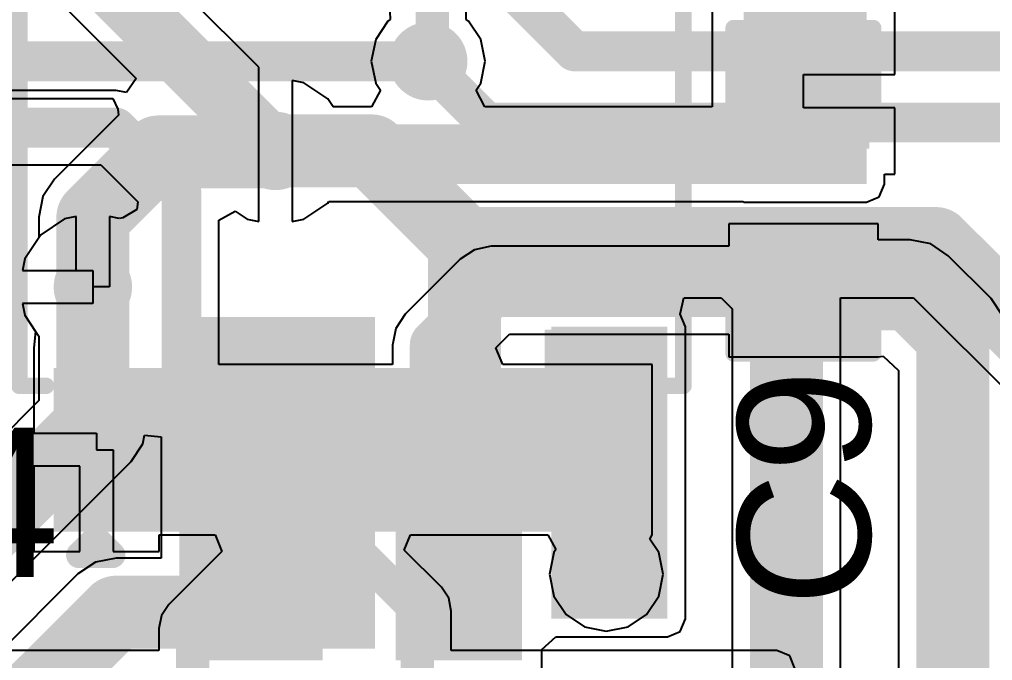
# Model space of a CAD drawing. Header units: millimetres. Extents: x -0.26 to 4.68, y -0.29 to 2.93.
# Drawn here: x 3.5707 to 3.8638, y 0.6274 to 0.8206 of the extents above; entities that cross this region are included whole.
import ezdxf

# ---------------------------------------------------------------- set-up
doc = ezdxf.new("R2010")
doc.units = ezdxf.units.MM
doc.header["$MEASUREMENT"] = 0
for name, color, linetype in [('BottomLayer', 5, 'Continuous'), ('BottomPaste', 16, 'Continuous'), ('BottomSolder', 6, 'Continuous'), ('TopLayer', 1, 'Continuous'), ('TopOverlay', 2, 'Continuous'), ('TopPaste', 8, 'Continuous'), ('TopSolder', 216, 'Continuous'), ('ViaHoleLayer', 16, 'Continuous')]:
    doc.layers.add(name, color=color, linetype=linetype)
doc.styles.add('Arial', font='', dxfattribs={"height": 0.2})
doc.styles.get('Arial').set_extended_font_data('Arial')

# ---------------------------------------------------------------- blocks, each defined once
blk = doc.blocks.new('14_TSSOP_29')
at = {"layer": 'TopLayer'}
for points in [[(-0.12992, 0.08563), (-0.08858, 0.08563), (-0.08858, 0.06791), (-0.12992, 0.06791)], [(0.08858, 0.08563), (0.12992, 0.08563), (0.12992, 0.06791), (0.08858, 0.06791)], [(-0.12992, 0.06004), (-0.08858, 0.06004), (-0.08858, 0.04232), (-0.12992, 0.04232)], [(0.08858, 0.06004), (0.12992, 0.06004), (0.12992, 0.04232), (0.08858, 0.04232)], [(-0.12992, 0.03445), (-0.08858, 0.03445), (-0.08858, 0.01673), (-0.12992, 0.01673)], [(0.08858, 0.03445), (0.12992, 0.03445), (0.12992, 0.01673), (0.08858, 0.01673)], [(-0.12992, 0.00886), (-0.08858, 0.00886), (-0.08858, -0.00886), (-0.12992, -0.00886)], [(0.08858, 0.00886), (0.12992, 0.00886), (0.12992, -0.00886), (0.08858, -0.00886)], [(-0.12992, -0.01673), (-0.08858, -0.01673), (-0.08858, -0.03445), (-0.12992, -0.03445)], [(0.08858, -0.01673), (0.12992, -0.01673), (0.12992, -0.03445), (0.08858, -0.03445)], [(-0.12992, -0.04232), (-0.08858, -0.04232), (-0.08858, -0.06004), (-0.12992, -0.06004)], [(0.08858, -0.04232), (0.12992, -0.04232), (0.12992, -0.06004), (0.08858, -0.06004)], [(-0.12992, -0.06791), (-0.08858, -0.06791), (-0.08858, -0.08563), (-0.12992, -0.08563)], [(0.08858, -0.06791), (0.12992, -0.06791), (0.12992, -0.08563), (0.08858, -0.08563)]]:
    blk.add_hatch(color=1, dxfattribs=at).paths.add_polyline_path(points)
at = {"layer": 'TopOverlay'}
blk.add_hatch(color=2, dxfattribs=at).paths.add_polyline_path([(-0.08402, 0.068), (-0.07302, 0.068), (-0.07302, 0.086), (-0.08402, 0.086)])
at = {"layer": 'TopPaste'}
for points in [[(-0.12992, 0.08563), (-0.08858, 0.08563), (-0.08858, 0.06791), (-0.12992, 0.06791)], [(0.08858, 0.08563), (0.12992, 0.08563), (0.12992, 0.06791), (0.08858, 0.06791)], [(-0.12992, 0.06004), (-0.08858, 0.06004), (-0.08858, 0.04232), (-0.12992, 0.04232)], [(0.08858, 0.06004), (0.12992, 0.06004), (0.12992, 0.04232), (0.08858, 0.04232)], [(-0.12992, 0.03445), (-0.08858, 0.03445), (-0.08858, 0.01673), (-0.12992, 0.01673)], [(0.08858, 0.03445), (0.12992, 0.03445), (0.12992, 0.01673), (0.08858, 0.01673)], [(-0.12992, 0.00886), (-0.08858, 0.00886), (-0.08858, -0.00886), (-0.12992, -0.00886)], [(0.08858, 0.00886), (0.12992, 0.00886), (0.12992, -0.00886), (0.08858, -0.00886)], [(-0.12992, -0.01673), (-0.08858, -0.01673), (-0.08858, -0.03445), (-0.12992, -0.03445)], [(0.08858, -0.01673), (0.12992, -0.01673), (0.12992, -0.03445), (0.08858, -0.03445)], [(-0.12992, -0.04232), (-0.08858, -0.04232), (-0.08858, -0.06004), (-0.12992, -0.06004)], [(0.08858, -0.04232), (0.12992, -0.04232), (0.12992, -0.06004), (0.08858, -0.06004)], [(-0.12992, -0.06791), (-0.08858, -0.06791), (-0.08858, -0.08563), (-0.12992, -0.08563)], [(0.08858, -0.06791), (0.12992, -0.06791), (0.12992, -0.08563), (0.08858, -0.08563)]]:
    blk.add_hatch(color=8, dxfattribs=at).paths.add_polyline_path(points)
at = {"layer": 'TopSolder'}
for points in [[(-0.13392, 0.08963), (-0.08458, 0.08963), (-0.08458, 0.06391), (-0.13392, 0.06391)], [(0.08458, 0.08963), (0.13392, 0.08963), (0.13392, 0.06391), (0.08458, 0.06391)], [(-0.13392, 0.06404), (-0.08458, 0.06404), (-0.08458, 0.03832), (-0.13392, 0.03832)], [(0.08458, 0.06404), (0.13392, 0.06404), (0.13392, 0.03832), (0.08458, 0.03832)], [(-0.13392, 0.03845), (-0.08458, 0.03845), (-0.08458, 0.01273), (-0.13392, 0.01273)], [(0.08458, 0.03845), (0.13392, 0.03845), (0.13392, 0.01273), (0.08458, 0.01273)], [(-0.13392, 0.01286), (-0.08458, 0.01286), (-0.08458, -0.01286), (-0.13392, -0.01286)], [(0.08458, 0.01286), (0.13392, 0.01286), (0.13392, -0.01286), (0.08458, -0.01286)], [(-0.13392, -0.01273), (-0.08458, -0.01273), (-0.08458, -0.03845), (-0.13392, -0.03845)], [(0.08458, -0.01273), (0.13392, -0.01273), (0.13392, -0.03845), (0.08458, -0.03845)], [(-0.13392, -0.03832), (-0.08458, -0.03832), (-0.08458, -0.06404), (-0.13392, -0.06404)], [(0.08458, -0.03832), (0.13392, -0.03832), (0.13392, -0.06404), (0.08458, -0.06404)], [(-0.13392, -0.06391), (-0.08458, -0.06391), (-0.08458, -0.08963), (-0.13392, -0.08963)], [(0.08458, -0.06391), (0.13392, -0.06391), (0.13392, -0.08963), (0.08458, -0.08963)]]:
    blk.add_hatch(color=216, dxfattribs=at).paths.add_polyline_path(points)
at = {"layer": 'TopOverlay'}
for points, const_width in [([(-0.09, 0.1), (-0.09, 0.092)], 0.005), ([(-0.09, 0.1), (0.09, 0.1)], 0.005), ([(0.09, 0.1), (0.09, 0.092)], 0.005), ([(-0.141, 0.082), (-0.141, 0.072)], 0.00787), ([(-0.141, 0.082), (-0.136, 0.077)], 0.00787), ([(-0.136, 0.077), (-0.141, 0.072)], 0.00787), ([(-0.09, -0.092), (-0.09, -0.1)], 0.005), ([(0.09, -0.092), (0.09, -0.1)], 0.005), ([(-0.09, -0.1), (0.09, -0.1)], 0.005)]:
    blk.add_lwpolyline(points, dxfattribs=dict(at, const_width=const_width))
for points, const_width in [([(-0.09125, 0.1, 1), (-0.08875, 0.1, 1)], 0.0025), ([(-0.09125, 0.1, 1), (-0.08875, 0.1, 1)], 0.0025), ([(0.08875, 0.1, 1), (0.09125, 0.1, 1)], 0.0025), ([(0.08875, 0.1, 1), (0.09125, 0.1, 1)], 0.0025), ([(-0.09125, 0.092, 1), (-0.08875, 0.092, 1)], 0.0025), ([(0.08875, 0.092, 1), (0.09125, 0.092, 1)], 0.0025), ([(-0.14297, 0.082, 1), (-0.13903, 0.082, 1)], 0.00394), ([(-0.14297, 0.082, 1), (-0.13903, 0.082, 1)], 0.00394), ([(-0.13797, 0.077, 1), (-0.13403, 0.077, 1)], 0.00394), ([(-0.13797, 0.077, 1), (-0.13403, 0.077, 1)], 0.00394), ([(-0.14297, 0.072, 1), (-0.13903, 0.072, 1)], 0.00394), ([(-0.14297, 0.072, 1), (-0.13903, 0.072, 1)], 0.00394), ([(-0.09125, -0.092, 1), (-0.08875, -0.092, 1)], 0.0025), ([(0.08875, -0.092, 1), (0.09125, -0.092, 1)], 0.0025), ([(-0.09125, -0.1, 1), (-0.08875, -0.1, 1)], 0.0025), ([(-0.09125, -0.1, 1), (-0.08875, -0.1, 1)], 0.0025), ([(0.08875, -0.1, 1), (0.09125, -0.1, 1)], 0.0025), ([(0.08875, -0.1, 1), (0.09125, -0.1, 1)], 0.0025)]:
    blk.add_lwpolyline(points, format="xyb", close=True, dxfattribs=dict(at, const_width=const_width))
blk = doc.blocks.new('R___0603_B_71')
at = {"layer": 'BottomLayer'}
for points in [[(-0.045, -0.0175), (-0.045, 0.0175), (-0.015, 0.0175), (-0.015, -0.0175)], [(0.015, -0.0175), (0.015, 0.0175), (0.045, 0.0175), (0.045, -0.0175)]]:
    blk.add_hatch(color=5, dxfattribs=at).paths.add_polyline_path(points)
at = {"layer": 'BottomPaste'}
for points in [[(-0.045, -0.0175), (-0.045, 0.0175), (-0.015, 0.0175), (-0.015, -0.0175)], [(0.015, -0.0175), (0.015, 0.0175), (0.045, 0.0175), (0.045, -0.0175)]]:
    blk.add_hatch(color=16, dxfattribs=at).paths.add_polyline_path(points)
at = {"layer": 'BottomSolder'}
for points in [[(-0.049, -0.0215), (-0.049, 0.0215), (-0.011, 0.0215), (-0.011, -0.0215)], [(0.011, -0.0215), (0.011, 0.0215), (0.049, 0.0215), (0.049, -0.0215)]]:
    blk.add_hatch(color=6, dxfattribs=at).paths.add_polyline_path(points)
blk = doc.blocks.new('SOD_323_B_141')
at = {"layer": 'BottomLayer'}
for points in [[(-0.02953, -0.01772), (-0.06102, -0.01772), (-0.06102, 0.01772), (-0.02953, 0.01772)], [(0.06102, -0.01772), (0.02953, -0.01772), (0.02953, 0.01772), (0.06102, 0.01772)]]:
    blk.add_hatch(color=5, dxfattribs=at).paths.add_polyline_path(points)
at = {"layer": 'BottomPaste'}
for points in [[(-0.02953, -0.01772), (-0.06102, -0.01772), (-0.06102, 0.01772), (-0.02953, 0.01772)], [(0.06102, -0.01772), (0.02953, -0.01772), (0.02953, 0.01772), (0.06102, 0.01772)]]:
    blk.add_hatch(color=16, dxfattribs=at).paths.add_polyline_path(points)
at = {"layer": 'BottomSolder'}
for points in [[(-0.02736, -0.01988), (-0.06319, -0.01988), (-0.06319, 0.01988), (-0.02736, 0.01988)], [(0.06319, -0.01988), (0.02736, -0.01988), (0.02736, 0.01988), (0.06319, 0.01988)]]:
    blk.add_hatch(color=6, dxfattribs=at).paths.add_polyline_path(points)
blk = doc.blocks.new('C___0603_192')
at = {"layer": 'TopLayer'}
for points in [[(-0.015, 0.0175), (-0.015, -0.0175), (-0.045, -0.0175), (-0.045, 0.0175)], [(0.045, 0.0175), (0.045, -0.0175), (0.015, -0.0175), (0.015, 0.0175)]]:
    blk.add_hatch(color=1, dxfattribs=at).paths.add_polyline_path(points)
at = {"layer": 'TopPaste'}
for points in [[(-0.015, 0.0175), (-0.015, -0.0175), (-0.045, -0.0175), (-0.045, 0.0175)], [(0.045, 0.0175), (0.045, -0.0175), (0.015, -0.0175), (0.015, 0.0175)]]:
    blk.add_hatch(color=8, dxfattribs=at).paths.add_polyline_path(points)
at = {"layer": 'TopSolder'}
for points in [[(-0.01264, 0.01986), (-0.01264, -0.01986), (-0.04736, -0.01986), (-0.04736, 0.01986)], [(0.04736, 0.01986), (0.04736, -0.01986), (0.01264, -0.01986), (0.01264, 0.01986)]]:
    blk.add_hatch(color=216, dxfattribs=at).paths.add_polyline_path(points)
at = {"layer": 'TopOverlay', "const_width": 0.005}
for points in [[(-0.018, 0.021), (-0.049, 0.021)], [(-0.049, -0.021), (-0.049, 0.021)], [(0.049, 0.021), (0.018, 0.021)], [(0.049, -0.021), (0.049, 0.021)], [(-0.018, -0.021), (-0.049, -0.021)], [(0.049, -0.021), (0.018, -0.021)]]:
    blk.add_lwpolyline(points, dxfattribs=at)
at = {"layer": 'TopOverlay', "const_width": 0.0025}
for points in [[(-0.05025, 0.021, 1), (-0.04775, 0.021, 1)], [(-0.05025, 0.021, 1), (-0.04775, 0.021, 1)], [(-0.01925, 0.021, 1), (-0.01675, 0.021, 1)], [(0.01675, 0.021, 1), (0.01925, 0.021, 1)], [(0.04775, 0.021, 1), (0.05025, 0.021, 1)], [(0.04775, 0.021, 1), (0.05025, 0.021, 1)], [(-0.05025, -0.021, 1), (-0.04775, -0.021, 1)], [(-0.05025, -0.021, 1), (-0.04775, -0.021, 1)], [(-0.01925, -0.021, 1), (-0.01675, -0.021, 1)], [(0.01675, -0.021, 1), (0.01925, -0.021, 1)], [(0.04775, -0.021, 1), (0.05025, -0.021, 1)], [(0.04775, -0.021, 1), (0.05025, -0.021, 1)]]:
    blk.add_lwpolyline(points, format="xyb", close=True, dxfattribs=at)

msp = doc.modelspace()

# ---------------------------------------------------------------- hatches: boundary and pattern name
at = {"layer": 'BottomLayer'}
h = msp.add_hatch(color=5, dxfattribs=at)
edge = h.paths.add_edge_path()
edge.add_arc((3.69382, 0.80795), 0.01181, 0, 360)
h = msp.add_hatch(color=5, dxfattribs=at)
edge = h.paths.add_edge_path()
edge.add_arc((3.64782, 0.78095), 0.01181, 0, 360)
h = msp.add_hatch(color=5, dxfattribs=at)
edge = h.paths.add_edge_path()
edge.add_arc((3.59282, 0.73995), 0.01181, 0, 360)
for points in [[(3.61882, 0.63095), (3.67782, 0.63095), (3.67782, 0.73095), (3.61882, 0.73095)], [(3.73087, 0.63995), (3.76587, 0.63995), (3.76587, 0.72795), (3.73087, 0.72795)]]:
    msp.add_hatch(color=5, dxfattribs=at).paths.add_polyline_path(points)
h = msp.add_hatch(color=5, dxfattribs=at)
edge = h.paths.add_edge_path()
edge.add_arc((3.74746, 0.65336), 0.01181, 0, 360)
at = {"layer": 'BottomSolder'}
h = msp.add_hatch(color=6, dxfattribs=at)
edge = h.paths.add_edge_path()
edge.add_arc((3.69382, 0.80795), 0.00591, 0, 360)
h = msp.add_hatch(color=6, dxfattribs=at)
edge = h.paths.add_edge_path()
edge.add_arc((3.64782, 0.78095), 0.00591, 0, 360)
h = msp.add_hatch(color=6, dxfattribs=at)
edge = h.paths.add_edge_path()
edge.add_arc((3.59282, 0.73995), 0.00591, 0, 360)
h = msp.add_hatch(color=6, dxfattribs=at)
edge = h.paths.add_edge_path()
edge.add_arc((3.74746, 0.65336), 0.00591, 0, 360)
at = {"layer": 'TopLayer'}
msp.add_hatch(color=1, dxfattribs=at).paths.add_polyline_path([(3.78887, 0.77095), (3.82587, 0.77095), (3.82587, 0.86495), (3.78887, 0.86495)])
h = msp.add_hatch(color=1, dxfattribs=at)
edge = h.paths.add_edge_path()
edge.add_arc((3.69382, 0.80795), 0.01181, 0, 360)
h = msp.add_hatch(color=1, dxfattribs=at)
edge = h.paths.add_edge_path()
edge.add_arc((3.64782, 0.78095), 0.01181, 0, 360)
h = msp.add_hatch(color=1, dxfattribs=at)
edge = h.paths.add_edge_path()
edge.add_arc((3.59282, 0.73995), 0.01181, 0, 360)
h = msp.add_hatch(color=1, dxfattribs=at)
edge = h.paths.add_edge_path()
edge.add_arc((3.74746, 0.65336), 0.01181, 0, 360)
at = {"layer": 'TopSolder'}
h = msp.add_hatch(color=216, dxfattribs=at)
edge = h.paths.add_edge_path()
edge.add_arc((3.69382, 0.80795), 0.00591, 0, 360)
h = msp.add_hatch(color=216, dxfattribs=at)
edge = h.paths.add_edge_path()
edge.add_arc((3.64782, 0.78095), 0.00591, 0, 360)
h = msp.add_hatch(color=216, dxfattribs=at)
edge = h.paths.add_edge_path()
edge.add_arc((3.59282, 0.73995), 0.00591, 0, 360)
h = msp.add_hatch(color=216, dxfattribs=at)
edge = h.paths.add_edge_path()
edge.add_arc((3.74746, 0.65336), 0.00591, 0, 360)
at = {"layer": 'ViaHoleLayer'}
h = msp.add_hatch(color=16, dxfattribs=at)
edge = h.paths.add_edge_path()
edge.add_arc((3.69382, 0.80795), 0.00591, 0, 360)
h = msp.add_hatch(color=16, dxfattribs=at)
edge = h.paths.add_edge_path()
edge.add_arc((3.64782, 0.78095), 0.00591, 0, 360)
h = msp.add_hatch(color=16, dxfattribs=at)
edge = h.paths.add_edge_path()
edge.add_arc((3.59282, 0.73995), 0.00591, 0, 360)
h = msp.add_hatch(color=16, dxfattribs=at)
edge = h.paths.add_edge_path()
edge.add_arc((3.74746, 0.65336), 0.00591, 0, 360)

# ---------------------------------------------------------------- linework, layer by layer
at = {"layer": 'BottomLayer'}
for p, q in [((3.53447, 0.79673), (3.5988, 0.79673)), ((3.5988, 0.79673), (3.60031, 0.79358)), ((3.60054, 0.79173), (3.58129, 0.77248)), ((3.60031, 0.79358), (3.60054, 0.79173)), ((3.58129, 0.77248), (3.57775, 0.76719)), ((3.57775, 0.76719), (3.57651, 0.76095)), ((3.57651, 0.76095), (3.57651, 0.75479)), ((3.57651, 0.75479), (3.57228, 0.74846)), ((3.57228, 0.74846), (3.57158, 0.74495)), ((3.57158, 0.74495), (3.59282, 0.74495)), ((3.59282, 0.74495), (3.59282, 0.73495)), ((3.76969, 0.73178), (3.7708, 0.73673)), ((3.7708, 0.73673), (3.78208, 0.73673)), ((3.78208, 0.73673), (3.78541, 0.7334)), ((3.81804, 0.56685), (3.81804, 0.73673)), ((3.81804, 0.73673), (3.83997, 0.73673)), ((3.83997, 0.73673), (3.87251, 0.70419)), ((3.59282, 0.73495), (3.57158, 0.73495)), ((3.57158, 0.73495), (3.57228, 0.73144)), ((3.78541, 0.7334), (3.78541, 0.57361)), ((3.57228, 0.73144), (3.57651, 0.7251)), ((3.77128, 0.72795), (3.76969, 0.73178)), ((3.77128, 0.63995), (3.77128, 0.72795)), ((3.57651, 0.7251), (3.57651, 0.70571)), ((3.57651, 0.70571), (3.46507, 0.59426)), ((3.60789, 0.69271), (3.60841, 0.6953)), ((3.60841, 0.6953), (3.61341, 0.69481)), ((3.61341, 0.69481), (3.61341, 0.65826)), ((3.60436, 0.68741), (3.60789, 0.69271)), ((3.48336, 0.56641), (3.60436, 0.68741)), ((3.59358, 0.65702), (3.58829, 0.65348)), ((3.59982, 0.65826), (3.59358, 0.65702)), ((3.61341, 0.65826), (3.59982, 0.65826)), ((3.59982, 0.65826), (3.59982, 0.65826)), ((3.58829, 0.65348), (3.47107, 0.53626)), ((3.76969, 0.63612), (3.77128, 0.63995)), ((3.76587, 0.63454), (3.76969, 0.63612)), ((3.72805, 0.6307), (3.73227, 0.63454)), ((3.73227, 0.63454), (3.76587, 0.63454)), ((3.72805, 0.62145), (3.72805, 0.6307))]:
    msp.add_line(p, q, dxfattribs=at)
for points, const_width in [([(3.70711, 0.84166), (3.73782, 0.81095)], 0.012), ([(3.73782, 0.81095), (3.87382, 0.81095)], 0.012), ([(3.52982, 0.80795), (3.69382, 0.80795)], 0.012), ([(3.69382, 0.80709), (3.71142, 0.7895)], 0.012), ([(3.71142, 0.7895), (3.98137, 0.7895)], 0.012), ([(3.59282, 0.76095), (3.61251, 0.78064)], 0.022), ([(3.61251, 0.78064), (3.64751, 0.78064)], 0.022), ([(3.64751, 0.78064), (3.64782, 0.78095)], 0.022), ([(3.64782, 0.78095), (3.67682, 0.78095)], 0.022), ([(3.67682, 0.78095), (3.70473, 0.75304)], 0.022), ([(3.59282, 0.73995), (3.59282, 0.76095)], 0.022), ([(3.70473, 0.75304), (3.78884, 0.75304)], 0.022), ([(3.70473, 0.64909), (3.70473, 0.75304)], 0.022), ([(3.78884, 0.75304), (3.84673, 0.75304)], 0.022), ([(3.78884, 0.75304), (3.80173, 0.74016)], 0.022), ([(3.84673, 0.75304), (3.88882, 0.71095)], 0.022), ([(3.59282, 0.69895), (3.59282, 0.73995)], 0.022), ([(3.80173, 0.56685), (3.80173, 0.74016)], 0.022), ([(3.74682, 0.70718), (3.74715, 0.70685)], 0.022), ([(3.47182, 0.57795), (3.59282, 0.69895)], 0.022), ([(3.63882, 0.64195), (3.65982, 0.66295)], 0.022), ([(3.47782, 0.51995), (3.59982, 0.64195)], 0.022), ([(3.59982, 0.64195), (3.62616, 0.64195)], 0.022), ([(3.62616, 0.64195), (3.62666, 0.64245)], 0.022), ([(3.62666, 0.64245), (3.63905, 0.64245)], 0.022)]:
    msp.add_lwpolyline(points, dxfattribs=dict(at, const_width=const_width))
for points, const_width in [([(3.73482, 0.81095, 1), (3.74082, 0.81095, 1)], 0.006), ([(3.73482, 0.81095, 1), (3.74082, 0.81095, 1)], 0.006), ([(3.69082, 0.80795, 1), (3.69682, 0.80795, 1)], 0.006), ([(3.69082, 0.80709, 1), (3.69682, 0.80709, 1)], 0.006), ([(3.70842, 0.7895, 1), (3.71442, 0.7895, 1)], 0.006), ([(3.70842, 0.7895, 1), (3.71442, 0.7895, 1)], 0.006), ([(3.60701, 0.78064, 1), (3.61801, 0.78064, 1)], 0.011), ([(3.60701, 0.78064, 1), (3.61801, 0.78064, 1)], 0.011), ([(3.64201, 0.78064, 1), (3.65301, 0.78064, 1)], 0.011), ([(3.64201, 0.78064, 1), (3.65301, 0.78064, 1)], 0.011), ([(3.64232, 0.78095, 1), (3.65332, 0.78095, 1)], 0.011), ([(3.64232, 0.78095, 1), (3.65332, 0.78095, 1)], 0.011), ([(3.67132, 0.78095, 1), (3.68232, 0.78095, 1)], 0.011), ([(3.67132, 0.78095, 1), (3.68232, 0.78095, 1)], 0.011), ([(3.58732, 0.76095, 1), (3.59832, 0.76095, 1)], 0.011), ([(3.58732, 0.76095, 1), (3.59832, 0.76095, 1)], 0.011), ([(3.69923, 0.75304, 1), (3.71023, 0.75304, 1)], 0.011), ([(3.69923, 0.75304, 1), (3.71023, 0.75304, 1)], 0.011), ([(3.69923, 0.75304, 1), (3.71023, 0.75304, 1)], 0.011), ([(3.78334, 0.75304, 1), (3.79434, 0.75304, 1)], 0.011), ([(3.78334, 0.75304, 1), (3.79434, 0.75304, 1)], 0.011), ([(3.78334, 0.75304, 1), (3.79434, 0.75304, 1)], 0.011), ([(3.84123, 0.75304, 1), (3.85223, 0.75304, 1)], 0.011), ([(3.84123, 0.75304, 1), (3.85223, 0.75304, 1)], 0.011), ([(3.58732, 0.73995, 1), (3.59832, 0.73995, 1)], 0.011), ([(3.58732, 0.73995, 1), (3.59832, 0.73995, 1)], 0.011), ([(3.79623, 0.74016, 1), (3.80723, 0.74016, 1)], 0.011), ([(3.79623, 0.74016, 1), (3.80723, 0.74016, 1)], 0.011), ([(3.74132, 0.70718, 1), (3.75232, 0.70718, 1)], 0.011), ([(3.74165, 0.70685, 1), (3.75265, 0.70685, 1)], 0.011), ([(3.58732, 0.69895, 1), (3.59832, 0.69895, 1)], 0.011), ([(3.58732, 0.69895, 1), (3.59832, 0.69895, 1)], 0.011), ([(3.65432, 0.66295, 1), (3.66532, 0.66295, 1)], 0.011), ([(3.69923, 0.64909, 1), (3.71023, 0.64909, 1)], 0.011), ([(3.59432, 0.64195, 1), (3.60532, 0.64195, 1)], 0.011), ([(3.59432, 0.64195, 1), (3.60532, 0.64195, 1)], 0.011), ([(3.62066, 0.64195, 1), (3.63166, 0.64195, 1)], 0.011), ([(3.62066, 0.64195, 1), (3.63166, 0.64195, 1)], 0.011), ([(3.62116, 0.64245, 1), (3.63216, 0.64245, 1)], 0.011), ([(3.62116, 0.64245, 1), (3.63216, 0.64245, 1)], 0.011), ([(3.63332, 0.64195, 1), (3.64432, 0.64195, 1)], 0.011), ([(3.63355, 0.64245, 1), (3.64455, 0.64245, 1)], 0.011)]:
    msp.add_lwpolyline(points, format="xyb", close=True, dxfattribs=dict(at, const_width=const_width))
at = {"layer": 'TopLayer'}
for p, q in [((3.70524, 0.82054), (3.70524, 0.88374)), ((3.64282, 0.80614), (3.60819, 0.84077)), ((3.58382, 0.82477), (3.60585, 0.80274)), ((3.68223, 0.82301), (3.68238, 0.82052)), ((3.77932, 0.82295), (3.77932, 0.79422)), ((3.83432, 0.80395), (3.83432, 0.82295)), ((3.6817, 0.82007), (3.67799, 0.81451)), ((3.68238, 0.82052), (3.6817, 0.82007)), ((3.70594, 0.82007), (3.70524, 0.82054)), ((3.70966, 0.81451), (3.70594, 0.82007)), ((3.67799, 0.81451), (3.67668, 0.80795)), ((3.71096, 0.80795), (3.70966, 0.81451)), ((3.64282, 0.78095), (3.64282, 0.80614)), ((3.67668, 0.80795), (3.67799, 0.80139)), ((3.70966, 0.80139), (3.71096, 0.80795)), ((3.80682, 0.79395), (3.80682, 0.80395)), ((3.80682, 0.80395), (3.83432, 0.80395)), ((3.60585, 0.80274), (3.60297, 0.79855)), ((3.65633, 0.80149), (3.65282, 0.80219)), ((3.65282, 0.80219), (3.65282, 0.78095)), ((3.66355, 0.79667), (3.65633, 0.80149)), ((3.67799, 0.80139), (3.67943, 0.79922)), ((3.70821, 0.79922), (3.70966, 0.80139)), ((3.59986, 0.79916), (3.56232, 0.79916)), ((3.59987, 0.79916), (3.59986, 0.79916)), ((3.60297, 0.79855), (3.59987, 0.79916)), ((3.67943, 0.79922), (3.67676, 0.79422)), ((3.71088, 0.79422), (3.70821, 0.79922)), ((3.66518, 0.79422), (3.66355, 0.79667)), ((3.67676, 0.79422), (3.66518, 0.79422)), ((3.77932, 0.79422), (3.71088, 0.79422)), ((3.83432, 0.79395), (3.80682, 0.79395)), ((3.83432, 0.77395), (3.83432, 0.79395)), ((3.64282, 0.7597), (3.64282, 0.78095)), ((3.65282, 0.78095), (3.65282, 0.7597)), ((3.56232, 0.77673), (3.59522, 0.77673)), ((3.59522, 0.77673), (3.60635, 0.7656)), ((3.83128, 0.77095), (3.83128, 0.77395)), ((3.83128, 0.77395), (3.83432, 0.77395)), ((3.82969, 0.76712), (3.83128, 0.77095)), ((3.60635, 0.7656), (3.60609, 0.76333)), ((3.65633, 0.7604), (3.66355, 0.76522)), ((3.66355, 0.76522), (3.66385, 0.76567)), ((3.66385, 0.76567), (3.78853, 0.76567)), ((3.78853, 0.76567), (3.78887, 0.76554)), ((3.78887, 0.76554), (3.82587, 0.76554)), ((3.82587, 0.76554), (3.82969, 0.76712)), ((3.60609, 0.76333), (3.60181, 0.76078)), ((3.63072, 0.76013), (3.63572, 0.7628)), ((3.63572, 0.7628), (3.63931, 0.7604)), ((3.58431, 0.76049), (3.5771, 0.75567)), ((3.58782, 0.76119), (3.58431, 0.76049)), ((3.58782, 0.74495), (3.58782, 0.76119)), ((3.60073, 0.76061), (3.59782, 0.76119)), ((3.59782, 0.76119), (3.59782, 0.73995)), ((3.60181, 0.76078), (3.60073, 0.76061)), ((3.63072, 0.71658), (3.63072, 0.76013)), ((3.63931, 0.7604), (3.64282, 0.7597)), ((3.65282, 0.7597), (3.65633, 0.7604)), ((3.82932, 0.75895), (3.78432, 0.75895)), ((3.78432, 0.75895), (3.78432, 0.7522)), ((3.82932, 0.75415), (3.82932, 0.75895)), ((3.5771, 0.75567), (3.57228, 0.74846)), ((3.83894, 0.75415), (3.82932, 0.75415)), ((3.84518, 0.75291), (3.83894, 0.75415)), ((3.70775, 0.75119), (3.70345, 0.74832)), ((3.71282, 0.7522), (3.70775, 0.75119)), ((3.78432, 0.7522), (3.71282, 0.7522)), ((3.85047, 0.74937), (3.84518, 0.75291)), ((3.57228, 0.74846), (3.57158, 0.74495)), ((3.70345, 0.74832), (3.6869, 0.73177)), ((3.86336, 0.73648), (3.85047, 0.74937)), ((3.57158, 0.74495), (3.58782, 0.74495)), ((3.59782, 0.73995), (3.59282, 0.73995)), ((3.59282, 0.73995), (3.59282, 0.73495)), ((3.86689, 0.73119), (3.86336, 0.73648)), ((3.59282, 0.73495), (3.57158, 0.73495)), ((3.57158, 0.73495), (3.57228, 0.73144)), ((3.57228, 0.73144), (3.57553, 0.72658)), ((3.6869, 0.73177), (3.68403, 0.72747)), ((3.68403, 0.72747), (3.68302, 0.7224)), ((3.57553, 0.72658), (3.57505, 0.72158)), ((3.71419, 0.72158), (3.71831, 0.72569)), ((3.71831, 0.72569), (3.78432, 0.72569)), ((3.78432, 0.72569), (3.78432, 0.71895)), ((3.57505, 0.72158), (3.57505, 0.72158)), ((3.57505, 0.72158), (3.57505, 0.72158)), ((3.57505, 0.72158), (3.57505, 0.69591)), ((3.68302, 0.7224), (3.68302, 0.71658)), ((3.71627, 0.71658), (3.71419, 0.72158)), ((3.78432, 0.71895), (3.82932, 0.71895)), ((3.82932, 0.71895), (3.83088, 0.71908)), ((3.82932, 0.71895), (3.82932, 0.71895)), ((3.83088, 0.71908), (3.83551, 0.71479)), ((3.68302, 0.71658), (3.63072, 0.71658)), ((3.76131, 0.71658), (3.71627, 0.71658)), ((3.76131, 0.66524), (3.76131, 0.71658)), ((3.83551, 0.71479), (3.83551, 0.58711)), ((3.57505, 0.69591), (3.59391, 0.69591)), ((3.59391, 0.69591), (3.59391, 0.69091)), ((3.59391, 0.69091), (3.59891, 0.69091)), ((3.59891, 0.69091), (3.59891, 0.66024)), ((3.58891, 0.68591), (3.57505, 0.68591)), ((3.57505, 0.68591), (3.57505, 0.66024)), ((3.58891, 0.66024), (3.58891, 0.68591)), ((3.61277, 0.66024), (3.61277, 0.66524)), ((3.61277, 0.66524), (3.62961, 0.66524)), ((3.62961, 0.66524), (3.63168, 0.66024)), ((3.68662, 0.66062), (3.68853, 0.66524)), ((3.68853, 0.66524), (3.72987, 0.66524)), ((3.72987, 0.66524), (3.73223, 0.66083)), ((3.76061, 0.66393), (3.76131, 0.66524)), ((3.76329, 0.65992), (3.76061, 0.66393)), ((3.76131, 0.66524), (3.76131, 0.66524)), ((3.57505, 0.66024), (3.58891, 0.66024)), ((3.59891, 0.66024), (3.61277, 0.66024)), ((3.63168, 0.66024), (3.61566, 0.64422)), ((3.69777, 0.64946), (3.68662, 0.66062)), ((3.73162, 0.65992), (3.73032, 0.65336)), ((3.73223, 0.66083), (3.73162, 0.65992)), ((3.7646, 0.65336), (3.76329, 0.65992)), ((3.73032, 0.65336), (3.73162, 0.6468)), ((3.76329, 0.6468), (3.7646, 0.65336)), ((3.69998, 0.64616), (3.69777, 0.64946)), ((3.70076, 0.64225), (3.69998, 0.64616)), ((3.73162, 0.6468), (3.73534, 0.64124)), ((3.75958, 0.64124), (3.76329, 0.6468)), ((3.61566, 0.64422), (3.61345, 0.64091)), ((3.70076, 0.63036), (3.70076, 0.64225)), ((3.61345, 0.64091), (3.61267, 0.63701)), ((3.73534, 0.64124), (3.7409, 0.63752)), ((3.75401, 0.63752), (3.75958, 0.64124)), ((3.61267, 0.63701), (3.61267, 0.63036)), ((3.7409, 0.63752), (3.74746, 0.63622)), ((3.74746, 0.63622), (3.75401, 0.63752)), ((3.61267, 0.63036), (3.54587, 0.63036)), ((3.79887, 0.63036), (3.70076, 0.63036)), ((3.80269, 0.62878), (3.79887, 0.63036)), ((3.80428, 0.62495), (3.80269, 0.62878))]:
    msp.add_line(p, q, dxfattribs=at)
for points, const_width in [([(3.69505, 0.80517), (3.69505, 0.90818)], 0.01), ([(3.59391, 0.83486), (3.64782, 0.78095)], 0.018), ([(3.54087, 0.78795), (3.59987, 0.78795)], 0.012), ([(3.59987, 0.78795), (3.6195, 0.76831)], 0.012), ([(3.64782, 0.78095), (3.64882, 0.77995)], 0.018), ([(3.64882, 0.77995), (3.79682, 0.77995)], 0.018), ([(3.6195, 0.69091), (3.6195, 0.76831)], 0.012), ([(3.59282, 0.73995), (3.59377, 0.739)], 0.018), ([(3.59377, 0.69105), (3.59377, 0.739)], 0.018), ([(3.80682, 0.73895), (3.80794, 0.73784)], 0.022), ([(3.80794, 0.73784), (3.83894, 0.73784)], 0.022), ([(3.83894, 0.73784), (3.85182, 0.72495)], 0.022), ([(3.69627, 0.7224), (3.71282, 0.73895)], 0.016), ([(3.71282, 0.73895), (3.80682, 0.73895)], 0.016), ([(3.85182, 0.58295), (3.85182, 0.72495)], 0.022), ([(3.69627, 0.69091), (3.69627, 0.7224)], 0.016), ([(3.59377, 0.69105), (3.59391, 0.69091)], 0.018), ([(3.64509, 0.65923), (3.64509, 0.69091)], 0.01), ([(3.67167, 0.66115), (3.67167, 0.68992)], 0.01), ([(3.74746, 0.65336), (3.74746, 0.69091)], 0.012), ([(3.67167, 0.66115), (3.69056, 0.64225)], 0.01), ([(3.62287, 0.63701), (3.64509, 0.65923)], 0.01), ([(3.69056, 0.61995), (3.69056, 0.64225)], 0.01), ([(3.62287, 0.59691), (3.62287, 0.63701)], 0.01)]:
    msp.add_lwpolyline(points, dxfattribs=dict(at, const_width=const_width))
for points, const_width in [([(3.69255, 0.80517, 1), (3.69755, 0.80517, 1)], 0.005), ([(3.59687, 0.78795, 1), (3.60287, 0.78795, 1)], 0.006), ([(3.59687, 0.78795, 1), (3.60287, 0.78795, 1)], 0.006), ([(3.64332, 0.78095, 1), (3.65232, 0.78095, 1)], 0.009), ([(3.64332, 0.78095, 1), (3.65232, 0.78095, 1)], 0.009), ([(3.64432, 0.77995, 1), (3.65332, 0.77995, 1)], 0.009), ([(3.64432, 0.77995, 1), (3.65332, 0.77995, 1)], 0.009), ([(3.79232, 0.77995, 1), (3.80132, 0.77995, 1)], 0.009), ([(3.6165, 0.76831, 1), (3.6225, 0.76831, 1)], 0.006), ([(3.6165, 0.76831, 1), (3.6225, 0.76831, 1)], 0.006), ([(3.58832, 0.73995, 1), (3.59732, 0.73995, 1)], 0.009), ([(3.58927, 0.739, 1), (3.59827, 0.739, 1)], 0.009), ([(3.58927, 0.739, 1), (3.59827, 0.739, 1)], 0.009), ([(3.80132, 0.73895, 1), (3.81232, 0.73895, 1)], 0.011), ([(3.80244, 0.73784, 1), (3.81344, 0.73784, 1)], 0.011), ([(3.80244, 0.73784, 1), (3.81344, 0.73784, 1)], 0.011), ([(3.83344, 0.73784, 1), (3.84444, 0.73784, 1)], 0.011), ([(3.83344, 0.73784, 1), (3.84444, 0.73784, 1)], 0.011), ([(3.70882, 0.73895, 1), (3.71682, 0.73895, 1)], 0.008), ([(3.70882, 0.73895, 1), (3.71682, 0.73895, 1)], 0.008), ([(3.80282, 0.73895, 1), (3.81082, 0.73895, 1)], 0.008), ([(3.84632, 0.72495, 1), (3.85732, 0.72495, 1)], 0.011), ([(3.84632, 0.72495, 1), (3.85732, 0.72495, 1)], 0.011), ([(3.69227, 0.7224, 1), (3.70027, 0.7224, 1)], 0.008), ([(3.69227, 0.7224, 1), (3.70027, 0.7224, 1)], 0.008), ([(3.58927, 0.69105, 1), (3.59827, 0.69105, 1)], 0.009), ([(3.58927, 0.69105, 1), (3.59827, 0.69105, 1)], 0.009), ([(3.58941, 0.69091, 1), (3.59841, 0.69091, 1)], 0.009), ([(3.69227, 0.69091, 1), (3.70027, 0.69091, 1)], 0.008), ([(3.6165, 0.69091, 1), (3.6225, 0.69091, 1)], 0.006), ([(3.64259, 0.69091, 1), (3.64759, 0.69091, 1)], 0.005), ([(3.66917, 0.68992, 1), (3.67417, 0.68992, 1)], 0.005), ([(3.74446, 0.69091, 1), (3.75046, 0.69091, 1)], 0.006), ([(3.66917, 0.66115, 1), (3.67417, 0.66115, 1)], 0.005), ([(3.66917, 0.66115, 1), (3.67417, 0.66115, 1)], 0.005), ([(3.64259, 0.65923, 1), (3.64759, 0.65923, 1)], 0.005), ([(3.64259, 0.65923, 1), (3.64759, 0.65923, 1)], 0.005), ([(3.74446, 0.65336, 1), (3.75046, 0.65336, 1)], 0.006), ([(3.68806, 0.64225, 1), (3.69306, 0.64225, 1)], 0.005), ([(3.68806, 0.64225, 1), (3.69306, 0.64225, 1)], 0.005), ([(3.62037, 0.63701, 1), (3.62537, 0.63701, 1)], 0.005), ([(3.62037, 0.63701, 1), (3.62537, 0.63701, 1)], 0.005)]:
    msp.add_lwpolyline(points, format="xyb", close=True, dxfattribs=dict(at, const_width=const_width))

# ---------------------------------------------------------------- block references
for name, p, rotation in [('14_TSSOP_29', (3.67068, 0.80016), 90), ('C___0603_192', (3.80682, 0.76895), 270), ('R___0603_B_71', (3.67305, 0.64895), 180)]:
    msp.add_blockref(name, p, dxfattribs=dict(rotation=rotation))
msp.add_blockref('SOD_323_B_141', (3.70155, 0.70718))

# ---------------------------------------------------------------- texts
at = {"layer": 'TopOverlay', "style": 'Arial'}
msp.add_text('C9', height=0.04, rotation=90, dxfattribs=at).set_placement((3.82699, 0.64368))
msp.add_text('U4', height=0.045, dxfattribs=at).set_placement((3.50251, 0.65251))

doc.saveas('drawing.dxf')
